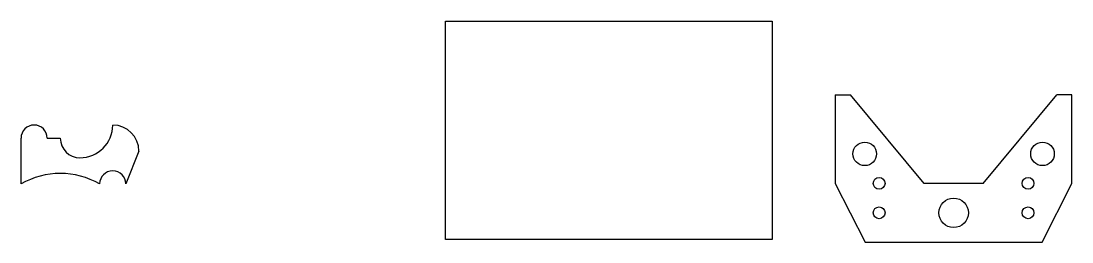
# Model space of a CAD drawing. Header units: millimetres. Extents: x 1449 to 2251, y 2421 to 2590.
import ezdxf

# ---------------------------------------------------------------- set-up
doc = ezdxf.new("R2010")
doc.units = ezdxf.units.MM
picture_1 = doc.add_image_def('image1.png', size_in_pixel=(739, 494))

msp = doc.modelspace()

# ---------------------------------------------------------------- linework, layer by layer
for p, q in [((2070.37, 2533.16), (2070.37, 2465.66)), ((2070.37, 2533.16), (2081.87, 2533.16)), ((2138.2, 2465.66), (2081.87, 2533.16)), ((2183.2, 2465.66), (2239.52, 2533.16)), ((2251.02, 2533.16), (2239.52, 2533.16)), ((2251.02, 2465.66), (2251.02, 2533.16)), ((1448.98, 2465.18), (1448.98, 2500.18)), ((1468.98, 2500.18), (1478.98, 2500.18)), ((1538.98, 2490.18), (1528.98, 2465.18)), ((2070.37, 2465.66), (2093.2, 2420.86)), ((2183.2, 2465.66), (2138.2, 2465.66)), ((2228.2, 2420.86), (2251.02, 2465.66)), ((2093.2, 2420.86), (2228.2, 2420.86)), ((2093.2, 2420.86), (2160.7, 2420.86))]:
    msp.add_line(p, q)
for centre, radius in [((2092.87, 2488.16), 9), ((2228.52, 2488.16), 9), ((2103.87, 2465.66), 4.5), ((2217.52, 2465.66), 4.5), ((2160.7, 2443.16), 11.25), ((2103.87, 2443.16), 4.5), ((2217.52, 2443.16), 4.5)]:
    msp.add_circle(centre, radius)
for centre, radius, start, end in [((1458.98, 2500.18), 10, 0, 180), ((1493.98, 2510.18), 25, 270, 0), ((1518.98, 2490.18), 20, 0, 90), ((1493.98, 2500.18), 15, 180, 270), ((1478.98, 2413.18), 60.03, 60.01836, 119.98164), ((1518.98, 2465.18), 10, 0, 180)]:
    msp.add_arc(centre, radius, start, end)

# ---------------------------------------------------------------- pictures from other files: only their frames are drawn
image = msp.add_image(picture_1, insert=(1772.88, 2422.89), size_in_units=(249.45, 166.75))
image.dxf.flags = 7

doc.saveas('drawing.dxf')
